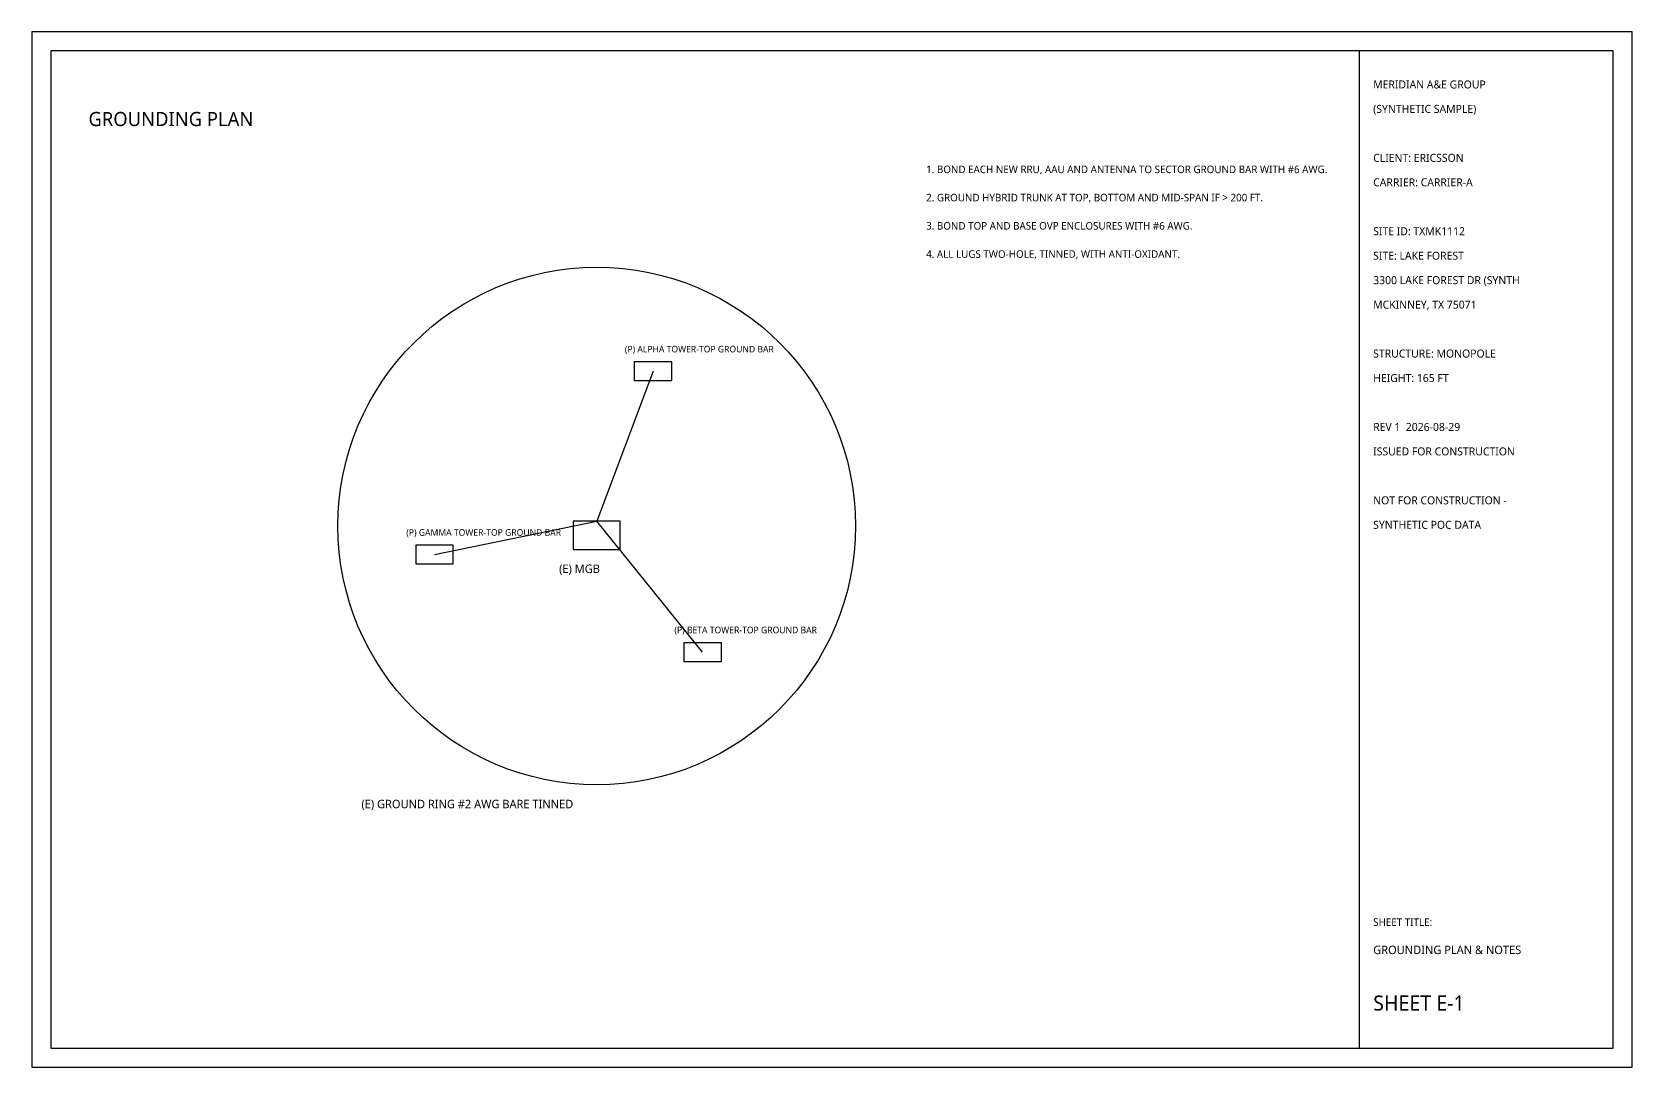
# Model space of a CAD drawing. Extents: x 0 to 1940, y 0 to 220.
# Drawn here: x 1600 to 1940, y 0 to 220 of the extents above; entities that cross this region are included whole.
import ezdxf

# ---------------------------------------------------------------- set-up
doc = ezdxf.new("R2010")
doc.units = 0
for name, color, linetype in [('A-BORDER', 7, 'Continuous'), ('A-TEXT', 7, 'Continuous'), ('A-TITLE', 7, 'Continuous'), ('E-GROUND', 2, 'Continuous')]:
    doc.layers.add(name, color=color, linetype=linetype)
doc.styles.add('OpenSans', font='OpenSans-Regular.ttf')

msp = doc.modelspace()

# ---------------------------------------------------------------- linework, layer by layer
at = {"layer": 'A-BORDER'}
for points in [[(1600, 0), (1940, 0), (1940, 220), (1600, 220)], [(1604, 4), (1936, 4), (1936, 216), (1604, 216)]]:
    msp.add_lwpolyline(points, close=True, dxfattribs=at)
at = {"layer": 'A-TITLE'}
msp.add_lwpolyline([(1882, 4), (1936, 4), (1936, 216), (1882, 216)], close=True, dxfattribs=at)
at = {"layer": 'E-GROUND'}
for p in [(1731.97, 147.89), (1685.53, 108.92), (1742.5, 88.19)]:
    msp.add_line(p, (1720, 116), dxfattribs=at)
for points in [[(1727.97, 145.89), (1735.97, 145.89), (1735.97, 149.89), (1727.97, 149.89)], [(1715, 110), (1725, 110), (1725, 116), (1715, 116)], [(1681.53, 106.92), (1689.53, 106.92), (1689.53, 110.92), (1681.53, 110.92)], [(1738.5, 86.19), (1746.5, 86.19), (1746.5, 90.19), (1738.5, 90.19)]]:
    msp.add_lwpolyline(points, close=True, dxfattribs=at)
msp.add_circle((1720, 115), 55, dxfattribs=at)

# ---------------------------------------------------------------- texts
at = {"layer": 'A-TEXT', "style": 'OpenSans'}
for s, height, p in [('GROUNDING PLAN', 3, (1612, 200)), ('1. BOND EACH NEW RRU, AAU AND ANTENNA TO SECTOR GROUND BAR WITH #6 AWG.', 1.6, (1790, 190)), ('2. GROUND HYBRID TRUNK AT TOP, BOTTOM AND MID-SPAN IF > 200 FT.', 1.6, (1790, 184)), ('3. BOND TOP AND BASE OVP ENCLOSURES WITH #6 AWG.', 1.6, (1790, 178)), ('4. ALL LUGS TWO-HOLE, TINNED, WITH ANTI-OXIDANT.', 1.6, (1790, 172)), ('(P) ALPHA TOWER-TOP GROUND BAR', 1.4, (1725.97, 151.89)), ('(P) GAMMA TOWER-TOP GROUND BAR', 1.4, (1679.53, 112.92)), ('(E) MGB', 1.8, (1712, 105)), ('(P) BETA TOWER-TOP GROUND BAR', 1.4, (1736.5, 92.19)), ('(E) GROUND RING #2 AWG BARE TINNED', 1.8, (1670, 55))]:
    msp.add_text(s, height=height, dxfattribs=at).set_placement(p)
at = {"layer": 'A-TITLE', "style": 'OpenSans'}
for s, height, p in [('MERIDIAN A&E GROUP', 1.7, (1885, 208)), ('(SYNTHETIC SAMPLE)', 1.7, (1885, 202.8)), ('CLIENT: ERICSSON', 1.7, (1885, 192.4)), ('CARRIER: CARRIER-A', 1.7, (1885, 187.2)), ('SITE ID: TXMK1112', 1.7, (1885, 176.8)), ('SITE: LAKE FOREST', 1.7, (1885, 171.6)), ('3300 LAKE FOREST DR (SYNTH', 1.7, (1885, 166.4)), ('MCKINNEY, TX 75071', 1.7, (1885, 161.2)), ('STRUCTURE: MONOPOLE', 1.7, (1885, 150.8)), ('HEIGHT: 165 FT', 1.7, (1885, 145.6)), ('REV 1  2026-08-29', 1.7, (1885, 135.2)), ('ISSUED FOR CONSTRUCTION', 1.7, (1885, 130)), ('NOT FOR CONSTRUCTION -', 1.7, (1885, 119.6)), ('SYNTHETIC POC DATA', 1.7, (1885, 114.4)), ('SHEET TITLE:', 1.6, (1885, 30)), ('GROUNDING PLAN & NOTES', 1.8, (1885, 24)), ('SHEET E-1', 3.2, (1885, 12))]:
    msp.add_text(s, height=height, dxfattribs=at).set_placement(p)

doc.saveas('drawing.dxf')
